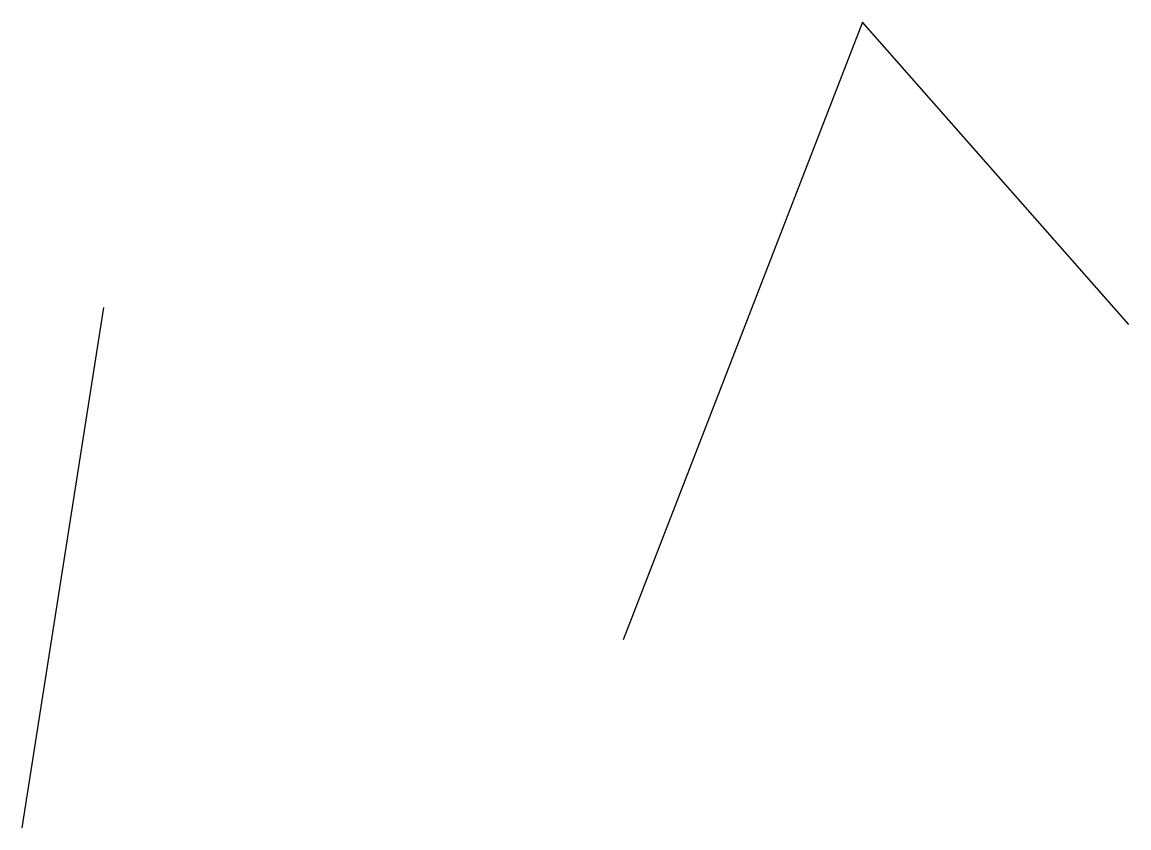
# Model space of a CAD drawing. Header units: millimetres. Extents: x 23477.09 to 23483.28, y 8897.97 to 8902.48.
import ezdxf

# ---------------------------------------------------------------- set-up
doc = ezdxf.new("R2010")
doc.units = ezdxf.units.MM

msp = doc.modelspace()

# ---------------------------------------------------------------- linework, layer by layer
msp.add_line((23477.0942, 8897.9739), (23477.5513, 8900.8804))
msp.add_lwpolyline([(23483.2803, 8900.7864), (23481.7908, 8902.4756), (23480.4533, 8899.0243)])

doc.saveas('drawing.dxf')
